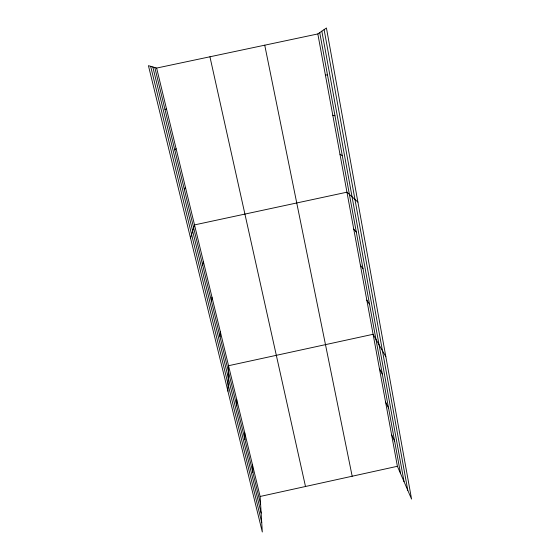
<?xml version="1.0" encoding="UTF-8"?>
<svg xmlns="http://www.w3.org/2000/svg" width="560" height="560" viewBox="0 0 560 560"><rect width="100%" height="100%" fill="white"/><g stroke="black" fill="none" stroke-linecap="round" stroke-linejoin="round"><path stroke-width="0.84" d="M227.92 391.174L228.536 365.715L373.107 334.285L385.847 356.769M220.052 336.924L220.367 331.877M211.484 301.539L211.974 297.157M202.678 265.188L203.364 261.513M190.526 238.056L194.523 224.91L346.955 192.185L357.896 202.083M184.338 189.441L185.437 187.306M174.776 149.954L176.099 148.659M317.835 33.943L326.431 28L411.572 499.079L397.397 466.284L317.835 33.943L156.632 68.068L148.428 65.667L262.311 532L260.127 496.468L156.632 68.068M164.941 109.34L166.502 108.927M260.127 496.468L397.397 466.284M325.423 75.166L327.467 74.802M332.801 115.248L334.985 115.787M339.976 154.238L342.286 155.638M353.752 229.124L356.3 232.085M360.374 265.097L363.027 268.779M366.821 300.139L369.572 304.507M379.414 368.571L382.347 374.22M385.56 401.975L388.584 408.219M391.552 434.539L394.653 441.35M150.647 66.318L261.723 522.501M154.819 67.536L260.617 504.427M152.817 66.948L261.149 513.135M209.937 56.784L305.501 486.493M264.74 45.178L352.177 476.231M321.832 31.178L404.047 481.67M319.739 32.627L400.575 473.627M324.107 29.603L407.785 490.315M252.532 465.024L252.875 472.458M244.741 432.768L244.93 439.649M236.747 399.679L236.775 405.972"/></g></svg>
